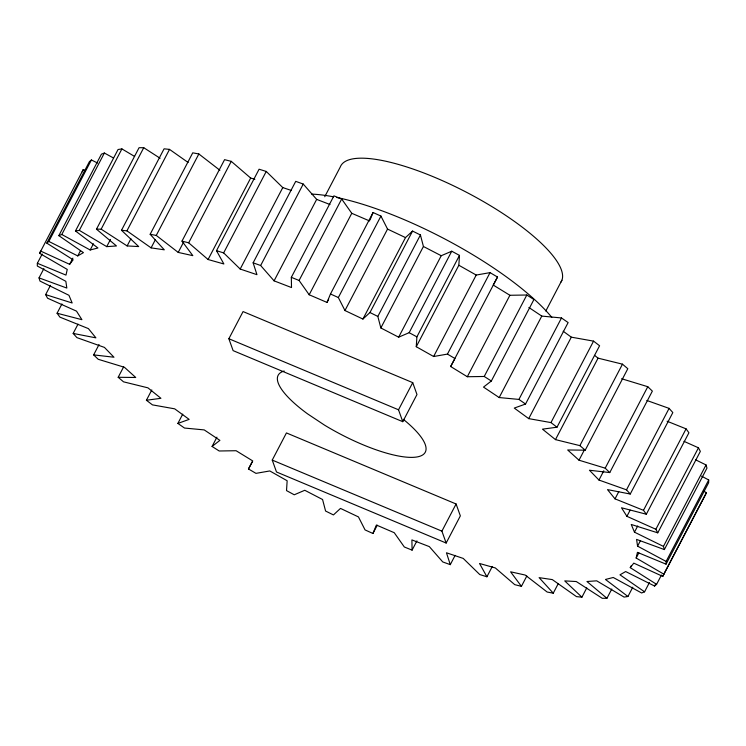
<?xml version="1.0" encoding="UTF-8"?>
<svg xmlns="http://www.w3.org/2000/svg" width="746" height="746" viewBox="0 0 746 746"><rect width="100%" height="100%" fill="white"/><g stroke="black" fill="none" stroke-linecap="round" stroke-linejoin="round"><path stroke-width="1.12" d="M42.214 254.013L37.365 263.291L37.3 266.024L65.844 281.317L66.832 288.059L39.034 277.885L43.893 268.607M661.46 575.045L656.601 584.332L630.267 567.65L633.774 563.137L662.774 576.388L663.819 574.15L636.161 558.036L637.429 552.357L666.047 564.172L666.113 561.44L708.7 479.976L701.566 476.153M708.7 479.976L708.635 482.709L666.047 564.172M459.48 255.393L458.846 265.25L476.209 275.05L490.038 272.635L497.517 277.036L493.255 285.065L509.9 295.276L526.816 295.006L533.922 299.547L491.334 381.01L484.229 376.469L467.313 376.739L450.668 366.528L454.929 358.5L447.451 354.098L433.622 356.513L416.259 346.713L416.893 336.856L459.48 255.393L451.75 251.215L441.231 255.719L398.644 337.183L380.842 327.951L377.83 316.435L420.418 234.971L412.557 231.064L405.507 237.592L362.92 319.055L344.96 310.541L338.348 297.542L330.478 293.98L327.018 302.428L309.18 294.763L299.081 280.477L291.332 277.325L333.919 195.862L341.677 199.014L351.767 213.3L369.606 220.965M370.044 219.911L373.075 212.517L380.936 216.079L387.547 229.078L405.507 237.592M252.26 461.746L248.483 468.964L255.962 473.365L269.791 470.95L287.154 480.75L286.52 490.607L294.25 494.785L304.769 490.281L322.57 499.512L325.582 511.029L333.443 514.936L340.493 508.408L358.453 516.922L365.064 529.921L372.925 533.483L376.394 525.035L394.233 532.7L404.323 546.986L412.081 550.138L416.93 540.859M37.365 263.291L65.984 275.106L67.252 269.427L39.594 253.314L40.638 251.076L69.639 264.326L73.145 259.813L46.812 243.131L89.399 161.668L91.413 159.961L97.614 163.066M82.181 171.85L83.226 169.612L85.305 170.564M703.441 490.961L706.406 492.686L705.362 494.924L662.774 576.388M39.594 253.314L83.226 169.612M46.812 243.131L48.826 241.424L91.413 159.961M48.826 241.424L77.743 255.915L83.431 252.633L58.831 235.643L101.419 154.18L104.375 153.023L113.504 158.003M58.831 235.643L61.787 234.486L104.375 153.023M61.787 234.486L90.173 249.985L97.95 247.989L75.477 230.971L118.064 149.508L121.915 148.911L134.634 156.464M61.937 303.948L57.078 313.236L81.92 319.689L76.502 311.138L47.548 298.195L45.646 294.623L50.495 285.336M75.477 230.971L79.328 230.374L121.915 148.911M69.639 264.326L72.875 258.144M77.743 255.915L80.437 250.759M79.328 230.374L106.725 246.637L116.469 245.956L96.476 229.171L139.064 147.708L143.745 147.699L160.101 158.255M90.173 249.985L93.409 243.802M96.476 229.171L101.158 229.162L143.745 147.699M106.725 246.637L110.501 239.419M101.158 229.162L127.137 245.928L138.7 246.572L121.495 230.281L164.083 148.818L169.529 149.386L188.113 162.479M99.032 344.577L93.642 354.891L113.961 357.222L104.449 347.412L76.903 337.621L73.164 333.434L78.013 324.146M121.495 230.281L126.932 230.85L169.529 149.386M127.137 245.928L130.914 238.711M126.932 230.85L151.093 247.868L164.288 249.817L150.151 234.291L192.738 152.827L198.846 153.965L219.893 170.247M150.151 234.291L156.259 235.428L198.846 153.965M151.093 247.868L155.41 239.615M156.259 235.428L178.219 252.418L192.832 255.654L181.987 241.126L224.574 159.663L231.26 161.35L250.665 178.052L254.88 179.245M178.219 252.418L183.609 242.105M151.802 389.944L146.412 400.248L160.94 398.308L147.941 387.845L123.528 381.831L118.185 377.29L123.575 366.976M181.987 241.126L188.673 242.814L231.26 161.35M291.164 190.398L282.781 187.582L266.238 171.44L259.086 169.221L216.499 250.684L223.884 263.981L208.078 259.515L250.665 178.052M329.993 204.516L316.668 199.387L303.24 184.057L295.724 181.353L253.136 262.816L256.95 274.677L240.193 269.045L223.651 252.903L266.238 171.44M240.193 269.045L282.781 187.582M248.483 468.964L252.745 460.935L236.1 450.724L219.184 450.994L212.078 446.453L219.902 440.364L204.227 429.91L184.495 428.045L177.874 423.43L182.723 414.151M291.332 277.325L291.509 287.555L274.08 280.85L260.652 265.52L303.24 184.057M228.863 338.731L243.065 311.576L412.725 382.642L416.977 394.531L402.775 421.686L233.116 350.629L228.863 338.731L398.523 409.796L402.775 421.686M274.08 280.85L316.668 199.387M324.734 196.739L340.26 167.029A124.507 34.941 27.6 0 1 466.8 192.44A124.507 34.941 27.6 0 1 560.983 282.081M212.078 446.453L216.927 437.175M299.081 280.477L341.677 199.014M309.18 294.763L351.767 213.3M330.478 293.98L373.075 212.517M327.018 302.428L328.641 299.342M338.348 297.542L380.936 216.079M344.96 310.541L387.547 229.078M272.243 460.086L286.436 432.932L456.095 503.988L460.347 515.887L446.155 543.041L276.496 471.985L272.243 460.086L441.902 531.143L446.155 543.041M362.92 319.055L369.969 312.527L412.557 231.064M380.842 327.951L423.43 246.488L420.418 234.971M398.644 337.183L409.162 332.679L451.75 251.215M416.259 346.713L458.846 265.25M398.523 409.796L412.725 382.642M433.622 356.513L476.209 275.05M447.451 354.098L490.038 272.635M450.668 366.528L497.517 277.036M372.925 533.483L377.243 525.231M467.313 376.739L509.9 295.276M484.229 376.469L526.816 295.006M491.334 381.01L483.511 387.099L499.186 397.553L541.773 316.09L561.505 317.955L568.126 322.57L525.538 404.034L514.274 408.081L528.727 418.627L550.968 422.59L557.001 427.216L599.588 345.752L593.564 341.127L571.315 337.164L563.183 331.233M545.82 311.017L561.887 280.272M441.902 531.143L456.095 503.988M499.186 397.553L518.918 399.418L561.505 317.955M412.081 550.138L411.904 539.908L429.332 546.613L442.76 561.943L450.276 564.647L455.125 555.369M528.727 418.627L571.315 337.164M550.968 422.59L593.564 341.127M557.001 427.216L542.473 429.155L555.472 439.618L598.059 358.155L622.472 364.169L627.815 368.71L585.228 450.183L567.669 449.978L579.008 460.198L605.192 468.171L609.771 472.572L652.358 391.109L647.78 386.708L621.595 378.735M450.276 564.647L446.462 552.786L463.219 558.418L479.762 574.56L486.914 576.779L492.304 566.466M555.472 439.618L579.884 445.632L622.472 364.169M579.008 460.198L584.398 449.885M486.914 576.779L479.529 563.482L495.335 567.948L514.74 584.65L521.426 586.337L526.816 576.024M646.847 400.471L669.097 408.379L672.836 412.566L630.249 494.029L626.509 489.842L598.963 480.051L603.812 470.773M605.192 468.171L647.78 386.708M521.426 586.337L510.581 571.809L525.193 575.045L547.154 592.035L553.262 593.173L558.111 583.894M667.092 421.22L686.078 428.857L688.922 432.764L646.334 514.227L643.49 510.32L615.012 498.86L618.788 491.642M626.509 489.842L669.097 408.379M553.262 593.173L539.125 577.646L552.31 579.595L576.471 596.613L581.917 597.182L586.766 587.904M683.979 441.334L698.452 447.805L700.354 451.377L657.767 532.84L655.865 529.268L626.91 516.325L630.146 510.133M643.49 510.32L686.078 428.857M666.113 561.44L637.569 546.147L636.58 539.405L664.369 549.578L663.446 546.398L634.473 532.168L637.709 525.977M581.917 597.182L564.713 580.892L576.276 581.535L602.255 598.301L606.936 598.292L611.795 589.014M637.569 546.147L640.264 540.99M630.267 567.65L631.349 565.58M636.161 558.036L638.856 552.879M655.865 529.268L698.452 447.805M606.936 598.292L586.943 581.507L596.688 580.826L624.085 597.089L627.936 596.492L632.785 587.214M663.446 546.398L706.033 464.935L695.682 459.853M664.369 549.578L706.966 468.115L706.033 464.935M627.936 596.492L605.463 579.474L613.24 577.479L641.625 592.977L644.581 591.82L649.43 582.533M644.581 591.82L619.982 574.83L625.67 571.548L654.587 586.039L655.659 583.978M663.819 574.15L706.406 492.686M654.587 586.039L656.601 584.332M177.874 423.43L189.139 419.383L174.685 408.836L152.436 404.873L146.412 400.248M118.185 377.29L135.744 377.485L124.405 367.265L98.22 359.292L93.642 354.891M609.771 472.572L589.452 470.241L598.963 480.051M73.164 333.434L95.917 337.854L88.401 328.604L59.922 317.143L57.078 313.236M630.249 494.029L607.496 489.609L615.012 498.86M646.334 514.227L621.493 507.774L626.91 516.325M216.499 250.684L223.651 252.903M45.646 294.623L72.166 302.997L68.94 295.295L39.967 281.065L39.034 277.885M657.767 532.84L631.247 524.466L634.473 532.168M253.136 262.816L260.652 265.52M369.969 312.527L377.83 316.435M423.43 246.488L441.231 255.719M409.162 332.679L416.893 336.856M528.858 307.473L541.773 316.09M518.918 399.418L525.538 404.034M594.59 355.366L598.059 358.155M579.884 445.632L585.228 450.183M188.673 242.814L208.078 259.515M403.306 419.327A83.002 23.294 27.6 0 1 414.272 457.279A83.002 23.294 27.6 0 1 324.519 425.127L307.538 413.834A83.002 23.294 27.6 0 1 284.198 371.014M311.642 194.1A159.625 44.797 27.6 0 1 333.583 196.832M336.614 197.438A159.625 44.797 27.6 0 1 551.826 317.376"/></g></svg>
